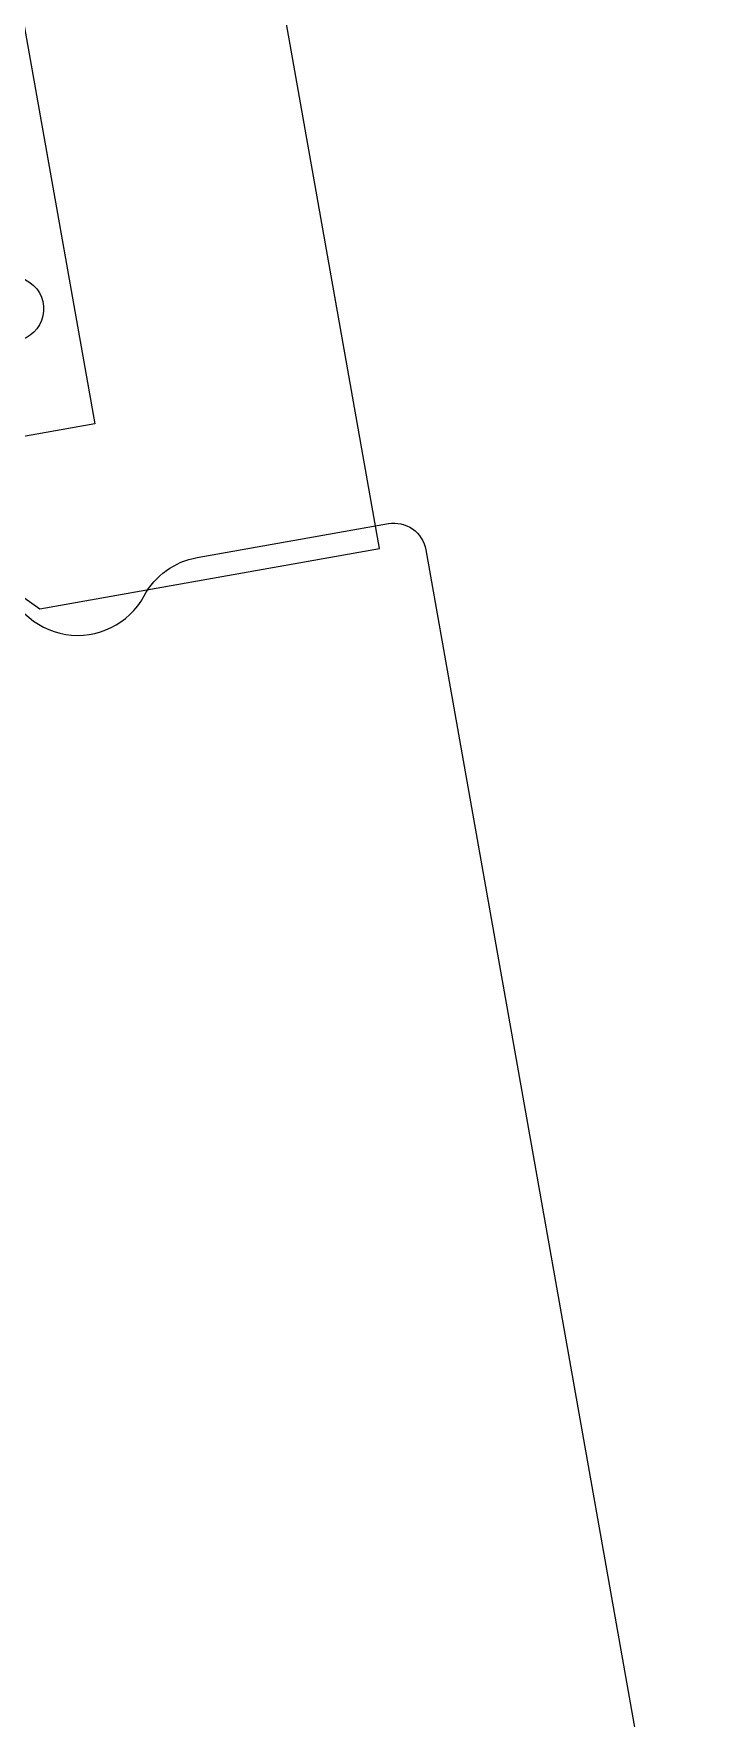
# Model space of a CAD drawing. Header units: millimetres. Extents: x -65527 to 8894748, y -37603 to 223697.
# Drawn here: x -29266.2 to -29262.4, y 101532.62 to 101542.14 of the extents above; entities that cross this region are included whole.
import ezdxf

# ---------------------------------------------------------------- set-up
doc = ezdxf.new("R2010")
doc.units = ezdxf.units.MM
doc.header["$LTSCALE"] = 10
doc.layers.add('Архитектура', color=251, linetype='Continuous')

msp = doc.modelspace()

# ---------------------------------------------------------------- linework, layer by layer
at = {"layer": 'Архитектура', "lineweight": 25, "transparency": 33554684}
msp.add_lwpolyline([(-29266.7228, 101544.8564), (-29265.8504, 101539.9343), (-29266.8108, 101539.7641), (-29266.7257, 101539.2839), (-29266.1604, 101538.8888), (-29264.2396, 101539.2292), (-29281.517, 101636.711)], dxfattribs=at)
msp.add_lwpolyline([(-29266.7228, 101544.8564), (-29265.8504, 101539.9343), (-29266.8108, 101539.7641), (-29266.7257, 101539.2839), (-29266.1604, 101538.8888), (-29264.2396, 101539.2292), (-29281.517, 101636.711)], dxfattribs=at)
msp.add_lwpolyline([(-29266.7228, 101544.8564), (-29265.8504, 101539.9343), (-29266.8108, 101539.7641), (-29266.7257, 101539.2839), (-29266.1604, 101538.8888), (-29264.2396, 101539.2292), (-29281.517, 101636.711)], dxfattribs=at)
msp.add_lwpolyline([(-29266.7228, 101544.8564), (-29265.8504, 101539.9343), (-29266.8108, 101539.7641), (-29266.7257, 101539.2839), (-29266.1604, 101538.8888), (-29264.2396, 101539.2292), (-29281.517, 101636.711)], dxfattribs=at)
msp.add_lwpolyline([(-29266.7228, 101544.8564), (-29265.8504, 101539.9343), (-29266.8108, 101539.7641), (-29266.7257, 101539.2839), (-29266.1604, 101538.8888), (-29264.2396, 101539.2292), (-29281.517, 101636.711)], dxfattribs=at)
msp.add_lwpolyline([(-29266.7228, 101544.8564), (-29265.8504, 101539.9343), (-29266.8108, 101539.7641), (-29266.7257, 101539.2839), (-29266.1604, 101538.8888), (-29264.2396, 101539.2292), (-29281.517, 101636.711)], dxfattribs=at)
msp.add_lwpolyline([(-29266.7228, 101544.8564), (-29265.8504, 101539.9343), (-29266.8108, 101539.7641), (-29266.7257, 101539.2839), (-29266.1604, 101538.8888), (-29264.2396, 101539.2292), (-29281.517, 101636.711)], dxfattribs=at)
msp.add_lwpolyline([(-29266.7228, 101544.8564), (-29265.8504, 101539.9343), (-29266.8108, 101539.7641), (-29266.7257, 101539.2839), (-29266.1604, 101538.8888), (-29264.2396, 101539.2292), (-29281.517, 101636.711)], dxfattribs=at)
msp.add_lwpolyline([(-29266.7228, 101544.8564), (-29265.8504, 101539.9343), (-29266.8108, 101539.7641), (-29266.7257, 101539.2839), (-29266.1604, 101538.8888), (-29264.2396, 101539.2292), (-29281.517, 101636.711)], dxfattribs=at)
msp.add_lwpolyline([(-29266.7228, 101544.8564), (-29265.8504, 101539.9343), (-29266.8108, 101539.7641), (-29266.7257, 101539.2839), (-29266.1604, 101538.8888), (-29264.2396, 101539.2292), (-29281.517, 101636.711)], dxfattribs=at)
msp.add_lwpolyline([(-29266.7228, 101544.8564), (-29265.8504, 101539.9343), (-29266.8108, 101539.7641), (-29266.7257, 101539.2839), (-29266.1604, 101538.8888), (-29264.2396, 101539.2292), (-29281.517, 101636.711)], dxfattribs=at)
msp.add_lwpolyline([(-29266.7228, 101544.8564), (-29265.8504, 101539.9343), (-29266.8108, 101539.7641), (-29266.7257, 101539.2839), (-29266.1604, 101538.8888), (-29264.2396, 101539.2292), (-29281.517, 101636.711)], dxfattribs=at)
msp.add_lwpolyline([(-29266.7228, 101544.8564), (-29265.8504, 101539.9343), (-29266.8108, 101539.7641), (-29266.7257, 101539.2839), (-29266.1604, 101538.8888), (-29264.2396, 101539.2292), (-29281.517, 101636.711)], dxfattribs=at)
msp.add_lwpolyline([(-29266.7228, 101544.8564), (-29265.8504, 101539.9343), (-29266.8108, 101539.7641), (-29266.7257, 101539.2839), (-29266.1604, 101538.8888), (-29264.2396, 101539.2292), (-29281.517, 101636.711)], dxfattribs=at)
msp.add_lwpolyline([(-29266.7228, 101544.8564), (-29265.8504, 101539.9343), (-29266.8108, 101539.7641), (-29266.7257, 101539.2839), (-29266.1604, 101538.8888), (-29264.2396, 101539.2292), (-29281.517, 101636.711)], dxfattribs=at)
msp.add_lwpolyline([(-29266.7228, 101544.8564), (-29265.8504, 101539.9343), (-29266.8108, 101539.7641), (-29266.7257, 101539.2839), (-29266.1604, 101538.8888), (-29264.2396, 101539.2292), (-29281.517, 101636.711)], dxfattribs=at)
msp.add_lwpolyline([(-29266.7228, 101544.8564), (-29265.8504, 101539.9343), (-29266.8108, 101539.7641), (-29266.7257, 101539.2839), (-29266.1604, 101538.8888), (-29264.2396, 101539.2292), (-29281.517, 101636.711)], dxfattribs=at)
msp.add_lwpolyline([(-29266.7228, 101544.8564), (-29265.8504, 101539.9343), (-29266.8108, 101539.7641), (-29266.7257, 101539.2839), (-29266.1604, 101538.8888), (-29264.2396, 101539.2292), (-29281.517, 101636.711)], dxfattribs=at)
msp.add_lwpolyline([(-29266.7228, 101544.8564), (-29265.8504, 101539.9343), (-29266.8108, 101539.7641), (-29266.7257, 101539.2839), (-29266.1604, 101538.8888), (-29264.2396, 101539.2292), (-29281.517, 101636.711)], dxfattribs=at)
msp.add_lwpolyline([(-29266.7228, 101544.8564), (-29265.8504, 101539.9343), (-29266.8108, 101539.7641), (-29266.7257, 101539.2839), (-29266.1604, 101538.8888), (-29264.2396, 101539.2292), (-29281.517, 101636.711)], dxfattribs=at)
msp.add_lwpolyline([(-29266.7228, 101544.8564), (-29265.8504, 101539.9343), (-29266.8108, 101539.7641), (-29266.7257, 101539.2839), (-29266.1604, 101538.8888), (-29264.2396, 101539.2292), (-29281.517, 101636.711)], dxfattribs=at)
msp.add_lwpolyline([(-29266.7228, 101544.8564), (-29265.8504, 101539.9343), (-29266.8108, 101539.7641), (-29266.7257, 101539.2839), (-29266.1604, 101538.8888), (-29264.2396, 101539.2292), (-29281.517, 101636.711)], dxfattribs=at)
msp.add_lwpolyline([(-29266.7228, 101544.8564), (-29265.8504, 101539.9343), (-29266.8108, 101539.7641), (-29266.7257, 101539.2839), (-29266.1604, 101538.8888), (-29264.2396, 101539.2292), (-29281.517, 101636.711)], dxfattribs=at)
msp.add_lwpolyline([(-29266.7228, 101544.8564), (-29265.8504, 101539.9343), (-29266.8108, 101539.7641), (-29266.7257, 101539.2839), (-29266.1604, 101538.8888), (-29264.2396, 101539.2292), (-29281.517, 101636.711)], dxfattribs=at)
msp.add_lwpolyline([(-29266.7228, 101544.8564), (-29265.8504, 101539.9343), (-29266.8108, 101539.7641), (-29266.7257, 101539.2839), (-29266.1604, 101538.8888), (-29264.2396, 101539.2292), (-29281.517, 101636.711)], dxfattribs=at)
msp.add_lwpolyline([(-29266.7228, 101544.8564), (-29265.8504, 101539.9343), (-29266.8108, 101539.7641), (-29266.7257, 101539.2839), (-29266.1604, 101538.8888), (-29264.2396, 101539.2292), (-29281.517, 101636.711)], dxfattribs=at)
msp.add_lwpolyline([(-29266.7228, 101544.8564), (-29265.8504, 101539.9343), (-29266.8108, 101539.7641), (-29266.7257, 101539.2839), (-29266.1604, 101538.8888), (-29264.2396, 101539.2292), (-29281.517, 101636.711)], dxfattribs=at)
msp.add_lwpolyline([(-29266.7228, 101544.8564), (-29265.8504, 101539.9343), (-29266.8108, 101539.7641), (-29266.7257, 101539.2839), (-29266.1604, 101538.8888), (-29264.2396, 101539.2292), (-29281.517, 101636.711)], dxfattribs=at)
msp.add_lwpolyline([(-29266.7228, 101544.8564), (-29265.8504, 101539.9343), (-29266.8108, 101539.7641), (-29266.7257, 101539.2839), (-29266.1604, 101538.8888), (-29264.2396, 101539.2292), (-29281.517, 101636.711)], dxfattribs=at)
msp.add_lwpolyline([(-29266.7228, 101544.8564), (-29265.8504, 101539.9343), (-29266.8108, 101539.7641), (-29266.7257, 101539.2839), (-29266.1604, 101538.8888), (-29264.2396, 101539.2292), (-29281.517, 101636.711)], dxfattribs=at)
msp.add_lwpolyline([(-29266.7228, 101544.8564), (-29265.8504, 101539.9343), (-29266.8108, 101539.7641), (-29266.7257, 101539.2839), (-29266.1604, 101538.8888), (-29264.2396, 101539.2292), (-29281.517, 101636.711)], dxfattribs=at)
msp.add_lwpolyline([(-29266.7228, 101544.8564), (-29265.8504, 101539.9343), (-29266.8108, 101539.7641), (-29266.7257, 101539.2839), (-29266.1604, 101538.8888), (-29264.2396, 101539.2292), (-29281.517, 101636.711)], dxfattribs=at)
msp.add_lwpolyline([(-29266.7228, 101544.8564), (-29265.8504, 101539.9343), (-29266.8108, 101539.7641), (-29266.7257, 101539.2839), (-29266.1604, 101538.8888), (-29264.2396, 101539.2292), (-29281.517, 101636.711)], dxfattribs=at)
msp.add_lwpolyline([(-29266.7228, 101544.8564), (-29265.8504, 101539.9343), (-29266.8108, 101539.7641), (-29266.7257, 101539.2839), (-29266.1604, 101538.8888), (-29264.2396, 101539.2292), (-29281.517, 101636.711)], dxfattribs=at)
msp.add_lwpolyline([(-29266.7228, 101544.8564), (-29265.8504, 101539.9343), (-29266.8108, 101539.7641), (-29266.7257, 101539.2839), (-29266.1604, 101538.8888), (-29264.2396, 101539.2292), (-29281.517, 101636.711)], dxfattribs=at)
msp.add_lwpolyline([(-29266.7228, 101544.8564), (-29265.8504, 101539.9343), (-29266.8108, 101539.7641), (-29266.7257, 101539.2839), (-29266.1604, 101538.8888), (-29264.2396, 101539.2292), (-29281.517, 101636.711)], dxfattribs=at)
msp.add_lwpolyline([(-29266.7228, 101544.8564), (-29265.8504, 101539.9343), (-29266.8108, 101539.7641), (-29266.7257, 101539.2839), (-29266.1604, 101538.8888), (-29264.2396, 101539.2292), (-29281.517, 101636.711)], dxfattribs=at)
msp.add_lwpolyline([(-29266.7228, 101544.8564), (-29265.8504, 101539.9343), (-29266.8108, 101539.7641), (-29266.7257, 101539.2839), (-29266.1604, 101538.8888), (-29264.2396, 101539.2292), (-29281.517, 101636.711)], dxfattribs=at)
msp.add_lwpolyline([(-29266.7228, 101544.8564), (-29265.8504, 101539.9343), (-29266.8108, 101539.7641), (-29266.7257, 101539.2839), (-29266.1604, 101538.8888), (-29264.2396, 101539.2292), (-29281.517, 101636.711)], dxfattribs=at)
msp.add_lwpolyline([(-29266.7228, 101544.8564), (-29265.8504, 101539.9343), (-29266.8108, 101539.7641), (-29266.7257, 101539.2839), (-29266.1604, 101538.8888), (-29264.2396, 101539.2292), (-29281.517, 101636.711)], dxfattribs=at)
msp.add_lwpolyline([(-29266.7228, 101544.8564), (-29265.8504, 101539.9343), (-29266.8108, 101539.7641), (-29266.7257, 101539.2839), (-29266.1604, 101538.8888), (-29264.2396, 101539.2292), (-29281.517, 101636.711)], dxfattribs=at)
msp.add_lwpolyline([(-29266.7228, 101544.8564), (-29265.8504, 101539.9343), (-29266.8108, 101539.7641), (-29266.7257, 101539.2839), (-29266.1604, 101538.8888), (-29264.2396, 101539.2292), (-29281.517, 101636.711)], dxfattribs=at)
msp.add_lwpolyline([(-29266.7228, 101544.8564), (-29265.8504, 101539.9343), (-29266.8108, 101539.7641), (-29266.7257, 101539.2839), (-29266.1604, 101538.8888), (-29264.2396, 101539.2292), (-29281.517, 101636.711)], dxfattribs=at)
msp.add_lwpolyline([(-29266.7228, 101544.8564), (-29265.8504, 101539.9343), (-29266.8108, 101539.7641), (-29266.7257, 101539.2839), (-29266.1604, 101538.8888), (-29264.2396, 101539.2292), (-29281.517, 101636.711)], dxfattribs=at)
msp.add_lwpolyline([(-29266.7228, 101544.8564), (-29265.8504, 101539.9343), (-29266.8108, 101539.7641), (-29266.7257, 101539.2839), (-29266.1604, 101538.8888), (-29264.2396, 101539.2292), (-29281.517, 101636.711)], dxfattribs=at)
msp.add_lwpolyline([(-29266.7228, 101544.8564), (-29265.8504, 101539.9343), (-29266.8108, 101539.7641), (-29266.7257, 101539.2839), (-29266.1604, 101538.8888), (-29264.2396, 101539.2292), (-29281.517, 101636.711)], dxfattribs=at)
msp.add_lwpolyline([(-29266.7228, 101544.8564), (-29265.8504, 101539.9343), (-29266.8108, 101539.7641), (-29266.7257, 101539.2839), (-29266.1604, 101538.8888), (-29264.2396, 101539.2292), (-29281.517, 101636.711)], dxfattribs=at)
msp.add_lwpolyline([(-29266.7228, 101544.8564), (-29265.8504, 101539.9343), (-29266.8108, 101539.7641), (-29266.7257, 101539.2839), (-29266.1604, 101538.8888), (-29264.2396, 101539.2292), (-29281.517, 101636.711)], dxfattribs=at)
msp.add_lwpolyline([(-29266.7228, 101544.8564), (-29265.8504, 101539.9343), (-29266.8108, 101539.7641), (-29266.7257, 101539.2839), (-29266.1604, 101538.8888), (-29264.2396, 101539.2292), (-29281.517, 101636.711)], dxfattribs=at)
msp.add_lwpolyline([(-29266.7228, 101544.8564), (-29265.8504, 101539.9343), (-29266.8108, 101539.7641), (-29266.7257, 101539.2839), (-29266.1604, 101538.8888), (-29264.2396, 101539.2292), (-29281.517, 101636.711)], dxfattribs=at)
msp.add_lwpolyline([(-29266.7228, 101544.8564), (-29265.8504, 101539.9343), (-29266.8108, 101539.7641), (-29266.7257, 101539.2839), (-29266.1604, 101538.8888), (-29264.2396, 101539.2292), (-29281.517, 101636.711)], dxfattribs=at)
msp.add_lwpolyline([(-29266.7228, 101544.8564), (-29265.8504, 101539.9343), (-29266.8108, 101539.7641), (-29266.7257, 101539.2839), (-29266.1604, 101538.8888), (-29264.2396, 101539.2292), (-29281.517, 101636.711)], dxfattribs=at)
msp.add_lwpolyline([(-29266.7228, 101544.8564), (-29265.8504, 101539.9343), (-29266.8108, 101539.7641), (-29266.7257, 101539.2839), (-29266.1604, 101538.8888), (-29264.2396, 101539.2292), (-29281.517, 101636.711)], dxfattribs=at)
msp.add_lwpolyline([(-29266.7228, 101544.8564), (-29265.8504, 101539.9343), (-29266.8108, 101539.7641), (-29266.7257, 101539.2839), (-29266.1604, 101538.8888), (-29264.2396, 101539.2292), (-29281.517, 101636.711)], dxfattribs=at)
msp.add_lwpolyline([(-29266.7228, 101544.8564), (-29265.8504, 101539.9343), (-29266.8108, 101539.7641), (-29266.7257, 101539.2839), (-29266.1604, 101538.8888), (-29264.2396, 101539.2292), (-29281.517, 101636.711)], dxfattribs=at)
msp.add_lwpolyline([(-29266.7228, 101544.8564), (-29265.8504, 101539.9343), (-29266.8108, 101539.7641), (-29266.7257, 101539.2839), (-29266.1604, 101538.8888), (-29264.2396, 101539.2292), (-29281.517, 101636.711)], dxfattribs=at)
msp.add_lwpolyline([(-29266.7228, 101544.8564), (-29265.8504, 101539.9343), (-29266.8108, 101539.7641), (-29266.7257, 101539.2839), (-29266.1604, 101538.8888), (-29264.2396, 101539.2292), (-29281.517, 101636.711)], dxfattribs=at)
msp.add_lwpolyline([(-29266.7228, 101544.8564), (-29265.8504, 101539.9343), (-29266.8108, 101539.7641), (-29266.7257, 101539.2839), (-29266.1604, 101538.8888), (-29264.2396, 101539.2292), (-29281.517, 101636.711)], dxfattribs=at)
msp.add_lwpolyline([(-29266.7228, 101544.8564), (-29265.8504, 101539.9343), (-29266.8108, 101539.7641), (-29266.7257, 101539.2839), (-29266.1604, 101538.8888), (-29264.2396, 101539.2292), (-29281.517, 101636.711)], dxfattribs=at)
msp.add_lwpolyline([(-29266.7228, 101544.8564), (-29265.8504, 101539.9343), (-29266.8108, 101539.7641), (-29266.7257, 101539.2839), (-29266.1604, 101538.8888), (-29264.2396, 101539.2292), (-29281.517, 101636.711)], dxfattribs=at)
msp.add_lwpolyline([(-29266.7228, 101544.8564), (-29265.8504, 101539.9343), (-29266.8108, 101539.7641), (-29266.7257, 101539.2839), (-29266.1604, 101538.8888), (-29264.2396, 101539.2292), (-29281.517, 101636.711)], dxfattribs=at)
msp.add_lwpolyline([(-29266.7228, 101544.8564), (-29265.8504, 101539.9343), (-29266.8108, 101539.7641), (-29266.7257, 101539.2839), (-29266.1604, 101538.8888), (-29264.2396, 101539.2292), (-29281.517, 101636.711)], dxfattribs=at)
msp.add_lwpolyline([(-29266.7228, 101544.8564), (-29265.8504, 101539.9343), (-29266.8108, 101539.7641), (-29266.7257, 101539.2839), (-29266.1604, 101538.8888), (-29264.2396, 101539.2292), (-29281.517, 101636.711)], dxfattribs=at)
msp.add_lwpolyline([(-29266.7228, 101544.8564), (-29265.8504, 101539.9343), (-29266.8108, 101539.7641), (-29266.7257, 101539.2839), (-29266.1604, 101538.8888), (-29264.2396, 101539.2292), (-29281.517, 101636.711)], dxfattribs=at)
msp.add_lwpolyline([(-29266.7228, 101544.8564), (-29265.8504, 101539.9343), (-29266.8108, 101539.7641), (-29266.7257, 101539.2839), (-29266.1604, 101538.8888), (-29264.2396, 101539.2292), (-29281.517, 101636.711)], dxfattribs=at)
msp.add_lwpolyline([(-29266.7228, 101544.8564), (-29265.8504, 101539.9343), (-29266.8108, 101539.7641), (-29266.7257, 101539.2839), (-29266.1604, 101538.8888), (-29264.2396, 101539.2292), (-29281.517, 101636.711)], dxfattribs=at)
msp.add_lwpolyline([(-29266.7228, 101544.8564), (-29265.8504, 101539.9343), (-29266.8108, 101539.7641), (-29266.7257, 101539.2839), (-29266.1604, 101538.8888), (-29264.2396, 101539.2292), (-29281.517, 101636.711)], dxfattribs=at)
msp.add_lwpolyline([(-29266.7228, 101544.8564), (-29265.8504, 101539.9343), (-29266.8108, 101539.7641), (-29266.7257, 101539.2839), (-29266.1604, 101538.8888), (-29264.2396, 101539.2292), (-29281.517, 101636.711)], dxfattribs=at)
msp.add_lwpolyline([(-29266.7228, 101544.8564), (-29265.8504, 101539.9343), (-29266.8108, 101539.7641), (-29266.7257, 101539.2839), (-29266.1604, 101538.8888), (-29264.2396, 101539.2292), (-29281.517, 101636.711)], dxfattribs=at)
msp.add_lwpolyline([(-29266.7228, 101544.8564), (-29265.8504, 101539.9343), (-29266.8108, 101539.7641), (-29266.7257, 101539.2839), (-29266.1604, 101538.8888), (-29264.2396, 101539.2292), (-29281.517, 101636.711)], dxfattribs=at)
msp.add_lwpolyline([(-29266.7228, 101544.8564), (-29265.8504, 101539.9343), (-29266.8108, 101539.7641), (-29266.7257, 101539.2839), (-29266.1604, 101538.8888), (-29264.2396, 101539.2292), (-29281.517, 101636.711)], dxfattribs=at)
msp.add_lwpolyline([(-29266.7228, 101544.8564), (-29265.8504, 101539.9343), (-29266.8108, 101539.7641), (-29266.7257, 101539.2839), (-29266.1604, 101538.8888), (-29264.2396, 101539.2292), (-29281.517, 101636.711)], dxfattribs=at)
msp.add_lwpolyline([(-29266.7228, 101544.8564), (-29265.8504, 101539.9343), (-29266.8108, 101539.7641), (-29266.7257, 101539.2839), (-29266.1604, 101538.8888), (-29264.2396, 101539.2292), (-29281.517, 101636.711)], dxfattribs=at)
msp.add_lwpolyline([(-29266.7228, 101544.8564), (-29265.8504, 101539.9343), (-29266.8108, 101539.7641), (-29266.7257, 101539.2839), (-29266.1604, 101538.8888), (-29264.2396, 101539.2292), (-29281.517, 101636.711)], dxfattribs=at)
msp.add_lwpolyline([(-29266.7228, 101544.8564), (-29265.8504, 101539.9343), (-29266.8108, 101539.7641), (-29266.7257, 101539.2839), (-29266.1604, 101538.8888), (-29264.2396, 101539.2292), (-29281.517, 101636.711)], dxfattribs=at)
msp.add_lwpolyline([(-29266.7228, 101544.8564), (-29265.8504, 101539.9343), (-29266.8108, 101539.7641), (-29266.7257, 101539.2839), (-29266.1604, 101538.8888), (-29264.2396, 101539.2292), (-29281.517, 101636.711)], dxfattribs=at)
msp.add_lwpolyline([(-29266.7228, 101544.8564), (-29265.8504, 101539.9343), (-29266.8108, 101539.7641), (-29266.7257, 101539.2839), (-29266.1604, 101538.8888), (-29264.2396, 101539.2292), (-29281.517, 101636.711)], dxfattribs=at)
msp.add_lwpolyline([(-29266.7228, 101544.8564), (-29265.8504, 101539.9343), (-29266.8108, 101539.7641), (-29266.7257, 101539.2839), (-29266.1604, 101538.8888), (-29264.2396, 101539.2292), (-29281.517, 101636.711)], dxfattribs=at)
msp.add_lwpolyline([(-29272.0946, 101540.9326), (-29268.0129, 101541.656, -0.164348), (-29267.6089, 101541.6017), (-29266.2169, 101540.7341, -0.66825), (-29266.2897, 101540.404), (-29266.4098, 101540.3828, 0.4144), (-29266.5579, 101540.1708), (-29266.3664, 101539.0903, 0.710164), (-29265.571, 101538.9616, -0.228752), (-29265.2702, 101539.1786), (-29264.1898, 101539.3701, -0.4144), (-29263.9778, 101539.222), (-29262.7224, 101532.139, -0.430028)], format="xyb", dxfattribs=at)
msp.add_lwpolyline([(-29272.0946, 101540.9326), (-29268.0129, 101541.656, -0.164348), (-29267.6089, 101541.6017), (-29266.2169, 101540.7341, -0.66825), (-29266.2897, 101540.404), (-29266.4098, 101540.3828, 0.4144), (-29266.5579, 101540.1708), (-29266.3664, 101539.0903, 0.710164), (-29265.571, 101538.9616, -0.228752), (-29265.2702, 101539.1786), (-29264.1898, 101539.3701, -0.4144), (-29263.9778, 101539.222), (-29262.7224, 101532.139, -0.430028)], format="xyb", dxfattribs=at)
msp.add_lwpolyline([(-29272.0946, 101540.9326), (-29268.0129, 101541.656, -0.164348), (-29267.6089, 101541.6017), (-29266.2169, 101540.7341, -0.66825), (-29266.2897, 101540.404), (-29266.4098, 101540.3828, 0.4144), (-29266.5579, 101540.1708), (-29266.3664, 101539.0903, 0.710164), (-29265.571, 101538.9616, -0.228752), (-29265.2702, 101539.1786), (-29264.1898, 101539.3701, -0.4144), (-29263.9778, 101539.222), (-29262.7224, 101532.139, -0.430028)], format="xyb", dxfattribs=at)
msp.add_lwpolyline([(-29272.0946, 101540.9326), (-29268.0129, 101541.656, -0.164348), (-29267.6089, 101541.6017), (-29266.2169, 101540.7341, -0.66825), (-29266.2897, 101540.404), (-29266.4098, 101540.3828, 0.4144), (-29266.5579, 101540.1708), (-29266.3664, 101539.0903, 0.710164), (-29265.571, 101538.9616, -0.228752), (-29265.2702, 101539.1786), (-29264.1898, 101539.3701, -0.4144), (-29263.9778, 101539.222), (-29262.7224, 101532.139, -0.430028)], format="xyb", dxfattribs=at)
msp.add_lwpolyline([(-29272.0946, 101540.9326), (-29268.0129, 101541.656, -0.164348), (-29267.6089, 101541.6017), (-29266.2169, 101540.7341, -0.66825), (-29266.2897, 101540.404), (-29266.4098, 101540.3828, 0.4144), (-29266.5579, 101540.1708), (-29266.3664, 101539.0903, 0.710164), (-29265.571, 101538.9616, -0.228752), (-29265.2702, 101539.1786), (-29264.1898, 101539.3701, -0.4144), (-29263.9778, 101539.222), (-29262.7224, 101532.139, -0.430028)], format="xyb", dxfattribs=at)
msp.add_lwpolyline([(-29272.0946, 101540.9326), (-29268.0129, 101541.656, -0.164348), (-29267.6089, 101541.6017), (-29266.2169, 101540.7341, -0.66825), (-29266.2897, 101540.404), (-29266.4098, 101540.3828, 0.4144), (-29266.5579, 101540.1708), (-29266.3664, 101539.0903, 0.710164), (-29265.571, 101538.9616, -0.228752), (-29265.2702, 101539.1786), (-29264.1898, 101539.3701, -0.4144), (-29263.9778, 101539.222), (-29262.7224, 101532.139, -0.430028)], format="xyb", dxfattribs=at)
msp.add_lwpolyline([(-29272.0946, 101540.9326), (-29268.0129, 101541.656, -0.164348), (-29267.6089, 101541.6017), (-29266.2169, 101540.7341, -0.66825), (-29266.2897, 101540.404), (-29266.4098, 101540.3828, 0.4144), (-29266.5579, 101540.1708), (-29266.3664, 101539.0903, 0.710164), (-29265.571, 101538.9616, -0.228752), (-29265.2702, 101539.1786), (-29264.1898, 101539.3701, -0.4144), (-29263.9778, 101539.222), (-29262.7224, 101532.139, -0.430028)], format="xyb", dxfattribs=at)
msp.add_lwpolyline([(-29272.0946, 101540.9326), (-29268.0129, 101541.656, -0.164348), (-29267.6089, 101541.6017), (-29266.2169, 101540.7341, -0.66825), (-29266.2897, 101540.404), (-29266.4098, 101540.3828, 0.4144), (-29266.5579, 101540.1708), (-29266.3664, 101539.0903, 0.710164), (-29265.571, 101538.9616, -0.228752), (-29265.2702, 101539.1786), (-29264.1898, 101539.3701, -0.4144), (-29263.9778, 101539.222), (-29262.7224, 101532.139, -0.430028)], format="xyb", dxfattribs=at)
msp.add_lwpolyline([(-29272.0946, 101540.9326), (-29268.0129, 101541.656, -0.164348), (-29267.6089, 101541.6017), (-29266.2169, 101540.7341, -0.66825), (-29266.2897, 101540.404), (-29266.4098, 101540.3828, 0.4144), (-29266.5579, 101540.1708), (-29266.3664, 101539.0903, 0.710164), (-29265.571, 101538.9616, -0.228752), (-29265.2702, 101539.1786), (-29264.1898, 101539.3701, -0.4144), (-29263.9778, 101539.222), (-29262.7224, 101532.139, -0.430028)], format="xyb", dxfattribs=at)
msp.add_lwpolyline([(-29272.0946, 101540.9326), (-29268.0129, 101541.656, -0.164348), (-29267.6089, 101541.6017), (-29266.2169, 101540.7341, -0.66825), (-29266.2897, 101540.404), (-29266.4098, 101540.3828, 0.4144), (-29266.5579, 101540.1708), (-29266.3664, 101539.0903, 0.710164), (-29265.571, 101538.9616, -0.228752), (-29265.2702, 101539.1786), (-29264.1898, 101539.3701, -0.4144), (-29263.9778, 101539.222), (-29262.7224, 101532.139, -0.430028)], format="xyb", dxfattribs=at)
msp.add_lwpolyline([(-29272.0946, 101540.9326), (-29268.0129, 101541.656, -0.164348), (-29267.6089, 101541.6017), (-29266.2169, 101540.7341, -0.66825), (-29266.2897, 101540.404), (-29266.4098, 101540.3828, 0.4144), (-29266.5579, 101540.1708), (-29266.3664, 101539.0903, 0.710164), (-29265.571, 101538.9616, -0.228752), (-29265.2702, 101539.1786), (-29264.1898, 101539.3701, -0.4144), (-29263.9778, 101539.222), (-29262.7224, 101532.139, -0.430028)], format="xyb", dxfattribs=at)
msp.add_lwpolyline([(-29272.0946, 101540.9326), (-29268.0129, 101541.656, -0.164348), (-29267.6089, 101541.6017), (-29266.2169, 101540.7341, -0.66825), (-29266.2897, 101540.404), (-29266.4098, 101540.3828, 0.4144), (-29266.5579, 101540.1708), (-29266.3664, 101539.0903, 0.710164), (-29265.571, 101538.9616, -0.228752), (-29265.2702, 101539.1786), (-29264.1898, 101539.3701, -0.4144), (-29263.9778, 101539.222), (-29262.7224, 101532.139, -0.430028)], format="xyb", dxfattribs=at)
msp.add_lwpolyline([(-29272.0946, 101540.9326), (-29268.0129, 101541.656, -0.164348), (-29267.6089, 101541.6017), (-29266.2169, 101540.7341, -0.66825), (-29266.2897, 101540.404), (-29266.4098, 101540.3828, 0.4144), (-29266.5579, 101540.1708), (-29266.3664, 101539.0903, 0.710164), (-29265.571, 101538.9616, -0.228752), (-29265.2702, 101539.1786), (-29264.1898, 101539.3701, -0.4144), (-29263.9778, 101539.222), (-29262.7224, 101532.139, -0.430028)], format="xyb", dxfattribs=at)
msp.add_lwpolyline([(-29272.0946, 101540.9326), (-29268.0129, 101541.656, -0.164348), (-29267.6089, 101541.6017), (-29266.2169, 101540.7341, -0.66825), (-29266.2897, 101540.404), (-29266.4098, 101540.3828, 0.4144), (-29266.5579, 101540.1708), (-29266.3664, 101539.0903, 0.710164), (-29265.571, 101538.9616, -0.228752), (-29265.2702, 101539.1786), (-29264.1898, 101539.3701, -0.4144), (-29263.9778, 101539.222), (-29262.7224, 101532.139, -0.430028)], format="xyb", dxfattribs=at)
msp.add_lwpolyline([(-29272.0946, 101540.9326), (-29268.0129, 101541.656, -0.164348), (-29267.6089, 101541.6017), (-29266.2169, 101540.7341, -0.66825), (-29266.2897, 101540.404), (-29266.4098, 101540.3828, 0.4144), (-29266.5579, 101540.1708), (-29266.3664, 101539.0903, 0.710164), (-29265.571, 101538.9616, -0.228752), (-29265.2702, 101539.1786), (-29264.1898, 101539.3701, -0.4144), (-29263.9778, 101539.222), (-29262.7224, 101532.139, -0.430028)], format="xyb", dxfattribs=at)
msp.add_lwpolyline([(-29272.0946, 101540.9326), (-29268.0129, 101541.656, -0.164348), (-29267.6089, 101541.6017), (-29266.2169, 101540.7341, -0.66825), (-29266.2897, 101540.404), (-29266.4098, 101540.3828, 0.4144), (-29266.5579, 101540.1708), (-29266.3664, 101539.0903, 0.710164), (-29265.571, 101538.9616, -0.228752), (-29265.2702, 101539.1786), (-29264.1898, 101539.3701, -0.4144), (-29263.9778, 101539.222), (-29262.7224, 101532.139, -0.430028)], format="xyb", dxfattribs=at)
msp.add_lwpolyline([(-29272.0946, 101540.9326), (-29268.0129, 101541.656, -0.164348), (-29267.6089, 101541.6017), (-29266.2169, 101540.7341, -0.66825), (-29266.2897, 101540.404), (-29266.4098, 101540.3828, 0.4144), (-29266.5579, 101540.1708), (-29266.3664, 101539.0903, 0.710164), (-29265.571, 101538.9616, -0.228752), (-29265.2702, 101539.1786), (-29264.1898, 101539.3701, -0.4144), (-29263.9778, 101539.222), (-29262.7224, 101532.139, -0.430028)], format="xyb", dxfattribs=at)
msp.add_lwpolyline([(-29272.0946, 101540.9326), (-29268.0129, 101541.656, -0.164348), (-29267.6089, 101541.6017), (-29266.2169, 101540.7341, -0.66825), (-29266.2897, 101540.404), (-29266.4098, 101540.3828, 0.4144), (-29266.5579, 101540.1708), (-29266.3664, 101539.0903, 0.710164), (-29265.571, 101538.9616, -0.228752), (-29265.2702, 101539.1786), (-29264.1898, 101539.3701, -0.4144), (-29263.9778, 101539.222), (-29262.7224, 101532.139, -0.430028)], format="xyb", dxfattribs=at)
msp.add_lwpolyline([(-29272.0946, 101540.9326), (-29268.0129, 101541.656, -0.164348), (-29267.6089, 101541.6017), (-29266.2169, 101540.7341, -0.66825), (-29266.2897, 101540.404), (-29266.4098, 101540.3828, 0.4144), (-29266.5579, 101540.1708), (-29266.3664, 101539.0903, 0.710164), (-29265.571, 101538.9616, -0.228752), (-29265.2702, 101539.1786), (-29264.1898, 101539.3701, -0.4144), (-29263.9778, 101539.222), (-29262.7224, 101532.139, -0.430028)], format="xyb", dxfattribs=at)
msp.add_lwpolyline([(-29272.0946, 101540.9326), (-29268.0129, 101541.656, -0.164348), (-29267.6089, 101541.6017), (-29266.2169, 101540.7341, -0.66825), (-29266.2897, 101540.404), (-29266.4098, 101540.3828, 0.4144), (-29266.5579, 101540.1708), (-29266.3664, 101539.0903, 0.710164), (-29265.571, 101538.9616, -0.228752), (-29265.2702, 101539.1786), (-29264.1898, 101539.3701, -0.4144), (-29263.9778, 101539.222), (-29262.7224, 101532.139, -0.430028)], format="xyb", dxfattribs=at)
msp.add_lwpolyline([(-29272.0946, 101540.9326), (-29268.0129, 101541.656, -0.164348), (-29267.6089, 101541.6017), (-29266.2169, 101540.7341, -0.66825), (-29266.2897, 101540.404), (-29266.4098, 101540.3828, 0.4144), (-29266.5579, 101540.1708), (-29266.3664, 101539.0903, 0.710164), (-29265.571, 101538.9616, -0.228752), (-29265.2702, 101539.1786), (-29264.1898, 101539.3701, -0.4144), (-29263.9778, 101539.222), (-29262.7224, 101532.139, -0.430028)], format="xyb", dxfattribs=at)
msp.add_lwpolyline([(-29272.0946, 101540.9326), (-29268.0129, 101541.656, -0.164348), (-29267.6089, 101541.6017), (-29266.2169, 101540.7341, -0.66825), (-29266.2897, 101540.404), (-29266.4098, 101540.3828, 0.4144), (-29266.5579, 101540.1708), (-29266.3664, 101539.0903, 0.710164), (-29265.571, 101538.9616, -0.228752), (-29265.2702, 101539.1786), (-29264.1898, 101539.3701, -0.4144), (-29263.9778, 101539.222), (-29262.7224, 101532.139, -0.430028)], format="xyb", dxfattribs=at)
msp.add_lwpolyline([(-29272.0946, 101540.9326), (-29268.0129, 101541.656, -0.164348), (-29267.6089, 101541.6017), (-29266.2169, 101540.7341, -0.66825), (-29266.2897, 101540.404), (-29266.4098, 101540.3828, 0.4144), (-29266.5579, 101540.1708), (-29266.3664, 101539.0903, 0.710164), (-29265.571, 101538.9616, -0.228752), (-29265.2702, 101539.1786), (-29264.1898, 101539.3701, -0.4144), (-29263.9778, 101539.222), (-29262.7224, 101532.139, -0.430028)], format="xyb", dxfattribs=at)
msp.add_lwpolyline([(-29272.0946, 101540.9326), (-29268.0129, 101541.656, -0.164348), (-29267.6089, 101541.6017), (-29266.2169, 101540.7341, -0.66825), (-29266.2897, 101540.404), (-29266.4098, 101540.3828, 0.4144), (-29266.5579, 101540.1708), (-29266.3664, 101539.0903, 0.710164), (-29265.571, 101538.9616, -0.228752), (-29265.2702, 101539.1786), (-29264.1898, 101539.3701, -0.4144), (-29263.9778, 101539.222), (-29262.7224, 101532.139, -0.430028)], format="xyb", dxfattribs=at)
msp.add_lwpolyline([(-29272.0946, 101540.9326), (-29268.0129, 101541.656, -0.164348), (-29267.6089, 101541.6017), (-29266.2169, 101540.7341, -0.66825), (-29266.2897, 101540.404), (-29266.4098, 101540.3828, 0.4144), (-29266.5579, 101540.1708), (-29266.3664, 101539.0903, 0.710164), (-29265.571, 101538.9616, -0.228752), (-29265.2702, 101539.1786), (-29264.1898, 101539.3701, -0.4144), (-29263.9778, 101539.222), (-29262.7224, 101532.139, -0.430028)], format="xyb", dxfattribs=at)
msp.add_lwpolyline([(-29272.0946, 101540.9326), (-29268.0129, 101541.656, -0.164348), (-29267.6089, 101541.6017), (-29266.2169, 101540.7341, -0.66825), (-29266.2897, 101540.404), (-29266.4098, 101540.3828, 0.4144), (-29266.5579, 101540.1708), (-29266.3664, 101539.0903, 0.710164), (-29265.571, 101538.9616, -0.228752), (-29265.2702, 101539.1786), (-29264.1898, 101539.3701, -0.4144), (-29263.9778, 101539.222), (-29262.7224, 101532.139, -0.430028)], format="xyb", dxfattribs=at)
msp.add_lwpolyline([(-29272.0946, 101540.9326), (-29268.0129, 101541.656, -0.164348), (-29267.6089, 101541.6017), (-29266.2169, 101540.7341, -0.66825), (-29266.2897, 101540.404), (-29266.4098, 101540.3828, 0.4144), (-29266.5579, 101540.1708), (-29266.3664, 101539.0903, 0.710164), (-29265.571, 101538.9616, -0.228752), (-29265.2702, 101539.1786), (-29264.1898, 101539.3701, -0.4144), (-29263.9778, 101539.222), (-29262.7224, 101532.139, -0.430028)], format="xyb", dxfattribs=at)
msp.add_lwpolyline([(-29272.0946, 101540.9326), (-29268.0129, 101541.656, -0.164348), (-29267.6089, 101541.6017), (-29266.2169, 101540.7341, -0.66825), (-29266.2897, 101540.404), (-29266.4098, 101540.3828, 0.4144), (-29266.5579, 101540.1708), (-29266.3664, 101539.0903, 0.710164), (-29265.571, 101538.9616, -0.228752), (-29265.2702, 101539.1786), (-29264.1898, 101539.3701, -0.4144), (-29263.9778, 101539.222), (-29262.7224, 101532.139, -0.430028)], format="xyb", dxfattribs=at)
msp.add_lwpolyline([(-29272.0946, 101540.9326), (-29268.0129, 101541.656, -0.164348), (-29267.6089, 101541.6017), (-29266.2169, 101540.7341, -0.66825), (-29266.2897, 101540.404), (-29266.4098, 101540.3828, 0.4144), (-29266.5579, 101540.1708), (-29266.3664, 101539.0903, 0.710164), (-29265.571, 101538.9616, -0.228752), (-29265.2702, 101539.1786), (-29264.1898, 101539.3701, -0.4144), (-29263.9778, 101539.222), (-29262.7224, 101532.139, -0.430028)], format="xyb", dxfattribs=at)
msp.add_lwpolyline([(-29272.0946, 101540.9326), (-29268.0129, 101541.656, -0.164348), (-29267.6089, 101541.6017), (-29266.2169, 101540.7341, -0.66825), (-29266.2897, 101540.404), (-29266.4098, 101540.3828, 0.4144), (-29266.5579, 101540.1708), (-29266.3664, 101539.0903, 0.710164), (-29265.571, 101538.9616, -0.228752), (-29265.2702, 101539.1786), (-29264.1898, 101539.3701, -0.4144), (-29263.9778, 101539.222), (-29262.7224, 101532.139, -0.430028)], format="xyb", dxfattribs=at)
msp.add_lwpolyline([(-29272.0946, 101540.9326), (-29268.0129, 101541.656, -0.164348), (-29267.6089, 101541.6017), (-29266.2169, 101540.7341, -0.66825), (-29266.2897, 101540.404), (-29266.4098, 101540.3828, 0.4144), (-29266.5579, 101540.1708), (-29266.3664, 101539.0903, 0.710164), (-29265.571, 101538.9616, -0.228752), (-29265.2702, 101539.1786), (-29264.1898, 101539.3701, -0.4144), (-29263.9778, 101539.222), (-29262.7224, 101532.139, -0.430028)], format="xyb", dxfattribs=at)
msp.add_lwpolyline([(-29272.0946, 101540.9326), (-29268.0129, 101541.656, -0.164348), (-29267.6089, 101541.6017), (-29266.2169, 101540.7341, -0.66825), (-29266.2897, 101540.404), (-29266.4098, 101540.3828, 0.4144), (-29266.5579, 101540.1708), (-29266.3664, 101539.0903, 0.710164), (-29265.571, 101538.9616, -0.228752), (-29265.2702, 101539.1786), (-29264.1898, 101539.3701, -0.4144), (-29263.9778, 101539.222), (-29262.7224, 101532.139, -0.430028)], format="xyb", dxfattribs=at)
msp.add_lwpolyline([(-29272.0946, 101540.9326), (-29268.0129, 101541.656, -0.164348), (-29267.6089, 101541.6017), (-29266.2169, 101540.7341, -0.66825), (-29266.2897, 101540.404), (-29266.4098, 101540.3828, 0.4144), (-29266.5579, 101540.1708), (-29266.3664, 101539.0903, 0.710164), (-29265.571, 101538.9616, -0.228752), (-29265.2702, 101539.1786), (-29264.1898, 101539.3701, -0.4144), (-29263.9778, 101539.222), (-29262.7224, 101532.139, -0.430028)], format="xyb", dxfattribs=at)
msp.add_lwpolyline([(-29272.0946, 101540.9326), (-29268.0129, 101541.656, -0.164348), (-29267.6089, 101541.6017), (-29266.2169, 101540.7341, -0.66825), (-29266.2897, 101540.404), (-29266.4098, 101540.3828, 0.4144), (-29266.5579, 101540.1708), (-29266.3664, 101539.0903, 0.710164), (-29265.571, 101538.9616, -0.228752), (-29265.2702, 101539.1786), (-29264.1898, 101539.3701, -0.4144), (-29263.9778, 101539.222), (-29262.7224, 101532.139, -0.430028)], format="xyb", dxfattribs=at)
msp.add_lwpolyline([(-29272.0946, 101540.9326), (-29268.0129, 101541.656, -0.164348), (-29267.6089, 101541.6017), (-29266.2169, 101540.7341, -0.66825), (-29266.2897, 101540.404), (-29266.4098, 101540.3828, 0.4144), (-29266.5579, 101540.1708), (-29266.3664, 101539.0903, 0.710164), (-29265.571, 101538.9616, -0.228752), (-29265.2702, 101539.1786), (-29264.1898, 101539.3701, -0.4144), (-29263.9778, 101539.222), (-29262.7224, 101532.139, -0.430028)], format="xyb", dxfattribs=at)
msp.add_lwpolyline([(-29272.0946, 101540.9326), (-29268.0129, 101541.656, -0.164348), (-29267.6089, 101541.6017), (-29266.2169, 101540.7341, -0.66825), (-29266.2897, 101540.404), (-29266.4098, 101540.3828, 0.4144), (-29266.5579, 101540.1708), (-29266.3664, 101539.0903, 0.710164), (-29265.571, 101538.9616, -0.228752), (-29265.2702, 101539.1786), (-29264.1898, 101539.3701, -0.4144), (-29263.9778, 101539.222), (-29262.7224, 101532.139, -0.430028)], format="xyb", dxfattribs=at)
msp.add_lwpolyline([(-29272.0946, 101540.9326), (-29268.0129, 101541.656, -0.164348), (-29267.6089, 101541.6017), (-29266.2169, 101540.7341, -0.66825), (-29266.2897, 101540.404), (-29266.4098, 101540.3828, 0.4144), (-29266.5579, 101540.1708), (-29266.3664, 101539.0903, 0.710164), (-29265.571, 101538.9616, -0.228752), (-29265.2702, 101539.1786), (-29264.1898, 101539.3701, -0.4144), (-29263.9778, 101539.222), (-29262.7224, 101532.139, -0.430028)], format="xyb", dxfattribs=at)
msp.add_lwpolyline([(-29272.0946, 101540.9326), (-29268.0129, 101541.656, -0.164348), (-29267.6089, 101541.6017), (-29266.2169, 101540.7341, -0.66825), (-29266.2897, 101540.404), (-29266.4098, 101540.3828, 0.4144), (-29266.5579, 101540.1708), (-29266.3664, 101539.0903, 0.710164), (-29265.571, 101538.9616, -0.228752), (-29265.2702, 101539.1786), (-29264.1898, 101539.3701, -0.4144), (-29263.9778, 101539.222), (-29262.7224, 101532.139, -0.430028)], format="xyb", dxfattribs=at)
msp.add_lwpolyline([(-29272.0946, 101540.9326), (-29268.0129, 101541.656, -0.164348), (-29267.6089, 101541.6017), (-29266.2169, 101540.7341, -0.66825), (-29266.2897, 101540.404), (-29266.4098, 101540.3828, 0.4144), (-29266.5579, 101540.1708), (-29266.3664, 101539.0903, 0.710164), (-29265.571, 101538.9616, -0.228752), (-29265.2702, 101539.1786), (-29264.1898, 101539.3701, -0.4144), (-29263.9778, 101539.222), (-29262.7224, 101532.139, -0.430028)], format="xyb", dxfattribs=at)
msp.add_lwpolyline([(-29272.0946, 101540.9326), (-29268.0129, 101541.656, -0.164348), (-29267.6089, 101541.6017), (-29266.2169, 101540.7341, -0.66825), (-29266.2897, 101540.404), (-29266.4098, 101540.3828, 0.4144), (-29266.5579, 101540.1708), (-29266.3664, 101539.0903, 0.710164), (-29265.571, 101538.9616, -0.228752), (-29265.2702, 101539.1786), (-29264.1898, 101539.3701, -0.4144), (-29263.9778, 101539.222), (-29262.7224, 101532.139, -0.430028)], format="xyb", dxfattribs=at)
msp.add_lwpolyline([(-29272.0946, 101540.9326), (-29268.0129, 101541.656, -0.164348), (-29267.6089, 101541.6017), (-29266.2169, 101540.7341, -0.66825), (-29266.2897, 101540.404), (-29266.4098, 101540.3828, 0.4144), (-29266.5579, 101540.1708), (-29266.3664, 101539.0903, 0.710164), (-29265.571, 101538.9616, -0.228752), (-29265.2702, 101539.1786), (-29264.1898, 101539.3701, -0.4144), (-29263.9778, 101539.222), (-29262.7224, 101532.139, -0.430028)], format="xyb", dxfattribs=at)
msp.add_lwpolyline([(-29272.0946, 101540.9326), (-29268.0129, 101541.656, -0.164348), (-29267.6089, 101541.6017), (-29266.2169, 101540.7341, -0.66825), (-29266.2897, 101540.404), (-29266.4098, 101540.3828, 0.4144), (-29266.5579, 101540.1708), (-29266.3664, 101539.0903, 0.710164), (-29265.571, 101538.9616, -0.228752), (-29265.2702, 101539.1786), (-29264.1898, 101539.3701, -0.4144), (-29263.9778, 101539.222), (-29262.7224, 101532.139, -0.430028)], format="xyb", dxfattribs=at)
msp.add_lwpolyline([(-29272.0946, 101540.9326), (-29268.0129, 101541.656, -0.164348), (-29267.6089, 101541.6017), (-29266.2169, 101540.7341, -0.66825), (-29266.2897, 101540.404), (-29266.4098, 101540.3828, 0.4144), (-29266.5579, 101540.1708), (-29266.3664, 101539.0903, 0.710164), (-29265.571, 101538.9616, -0.228752), (-29265.2702, 101539.1786), (-29264.1898, 101539.3701, -0.4144), (-29263.9778, 101539.222), (-29262.7224, 101532.139, -0.430028)], format="xyb", dxfattribs=at)
msp.add_lwpolyline([(-29272.0946, 101540.9326), (-29268.0129, 101541.656, -0.164348), (-29267.6089, 101541.6017), (-29266.2169, 101540.7341, -0.66825), (-29266.2897, 101540.404), (-29266.4098, 101540.3828, 0.4144), (-29266.5579, 101540.1708), (-29266.3664, 101539.0903, 0.710164), (-29265.571, 101538.9616, -0.228752), (-29265.2702, 101539.1786), (-29264.1898, 101539.3701, -0.4144), (-29263.9778, 101539.222), (-29262.7224, 101532.139, -0.430028)], format="xyb", dxfattribs=at)
msp.add_lwpolyline([(-29272.0946, 101540.9326), (-29268.0129, 101541.656, -0.164348), (-29267.6089, 101541.6017), (-29266.2169, 101540.7341, -0.66825), (-29266.2897, 101540.404), (-29266.4098, 101540.3828, 0.4144), (-29266.5579, 101540.1708), (-29266.3664, 101539.0903, 0.710164), (-29265.571, 101538.9616, -0.228752), (-29265.2702, 101539.1786), (-29264.1898, 101539.3701, -0.4144), (-29263.9778, 101539.222), (-29262.7224, 101532.139, -0.430028)], format="xyb", dxfattribs=at)
msp.add_lwpolyline([(-29272.0946, 101540.9326), (-29268.0129, 101541.656, -0.164348), (-29267.6089, 101541.6017), (-29266.2169, 101540.7341, -0.66825), (-29266.2897, 101540.404), (-29266.4098, 101540.3828, 0.4144), (-29266.5579, 101540.1708), (-29266.3664, 101539.0903, 0.710164), (-29265.571, 101538.9616, -0.228752), (-29265.2702, 101539.1786), (-29264.1898, 101539.3701, -0.4144), (-29263.9778, 101539.222), (-29262.7224, 101532.139, -0.430028)], format="xyb", dxfattribs=at)
msp.add_lwpolyline([(-29272.0946, 101540.9326), (-29268.0129, 101541.656, -0.164348), (-29267.6089, 101541.6017), (-29266.2169, 101540.7341, -0.66825), (-29266.2897, 101540.404), (-29266.4098, 101540.3828, 0.4144), (-29266.5579, 101540.1708), (-29266.3664, 101539.0903, 0.710164), (-29265.571, 101538.9616, -0.228752), (-29265.2702, 101539.1786), (-29264.1898, 101539.3701, -0.4144), (-29263.9778, 101539.222), (-29262.7224, 101532.139, -0.430028)], format="xyb", dxfattribs=at)
msp.add_lwpolyline([(-29272.0946, 101540.9326), (-29268.0129, 101541.656, -0.164348), (-29267.6089, 101541.6017), (-29266.2169, 101540.7341, -0.66825), (-29266.2897, 101540.404), (-29266.4098, 101540.3828, 0.4144), (-29266.5579, 101540.1708), (-29266.3664, 101539.0903, 0.710164), (-29265.571, 101538.9616, -0.228752), (-29265.2702, 101539.1786), (-29264.1898, 101539.3701, -0.4144), (-29263.9778, 101539.222), (-29262.7224, 101532.139, -0.430028)], format="xyb", dxfattribs=at)
msp.add_lwpolyline([(-29272.0946, 101540.9326), (-29268.0129, 101541.656, -0.164348), (-29267.6089, 101541.6017), (-29266.2169, 101540.7341, -0.66825), (-29266.2897, 101540.404), (-29266.4098, 101540.3828, 0.4144), (-29266.5579, 101540.1708), (-29266.3664, 101539.0903, 0.710164), (-29265.571, 101538.9616, -0.228752), (-29265.2702, 101539.1786), (-29264.1898, 101539.3701, -0.4144), (-29263.9778, 101539.222), (-29262.7224, 101532.139, -0.430028)], format="xyb", dxfattribs=at)
msp.add_lwpolyline([(-29272.0946, 101540.9326), (-29268.0129, 101541.656, -0.164348), (-29267.6089, 101541.6017), (-29266.2169, 101540.7341, -0.66825), (-29266.2897, 101540.404), (-29266.4098, 101540.3828, 0.4144), (-29266.5579, 101540.1708), (-29266.3664, 101539.0903, 0.710164), (-29265.571, 101538.9616, -0.228752), (-29265.2702, 101539.1786), (-29264.1898, 101539.3701, -0.4144), (-29263.9778, 101539.222), (-29262.7224, 101532.139, -0.430028)], format="xyb", dxfattribs=at)
msp.add_lwpolyline([(-29272.0946, 101540.9326), (-29268.0129, 101541.656, -0.164348), (-29267.6089, 101541.6017), (-29266.2169, 101540.7341, -0.66825), (-29266.2897, 101540.404), (-29266.4098, 101540.3828, 0.4144), (-29266.5579, 101540.1708), (-29266.3664, 101539.0903, 0.710164), (-29265.571, 101538.9616, -0.228752), (-29265.2702, 101539.1786), (-29264.1898, 101539.3701, -0.4144), (-29263.9778, 101539.222), (-29262.7224, 101532.139, -0.430028)], format="xyb", dxfattribs=at)
msp.add_lwpolyline([(-29272.0946, 101540.9326), (-29268.0129, 101541.656, -0.164348), (-29267.6089, 101541.6017), (-29266.2169, 101540.7341, -0.66825), (-29266.2897, 101540.404), (-29266.4098, 101540.3828, 0.4144), (-29266.5579, 101540.1708), (-29266.3664, 101539.0903, 0.710164), (-29265.571, 101538.9616, -0.228752), (-29265.2702, 101539.1786), (-29264.1898, 101539.3701, -0.4144), (-29263.9778, 101539.222), (-29262.7224, 101532.139, -0.430028)], format="xyb", dxfattribs=at)
msp.add_lwpolyline([(-29272.0946, 101540.9326), (-29268.0129, 101541.656, -0.164348), (-29267.6089, 101541.6017), (-29266.2169, 101540.7341, -0.66825), (-29266.2897, 101540.404), (-29266.4098, 101540.3828, 0.4144), (-29266.5579, 101540.1708), (-29266.3664, 101539.0903, 0.710164), (-29265.571, 101538.9616, -0.228752), (-29265.2702, 101539.1786), (-29264.1898, 101539.3701, -0.4144), (-29263.9778, 101539.222), (-29262.7224, 101532.139, -0.430028)], format="xyb", dxfattribs=at)
msp.add_lwpolyline([(-29272.0946, 101540.9326), (-29268.0129, 101541.656, -0.164348), (-29267.6089, 101541.6017), (-29266.2169, 101540.7341, -0.66825), (-29266.2897, 101540.404), (-29266.4098, 101540.3828, 0.4144), (-29266.5579, 101540.1708), (-29266.3664, 101539.0903, 0.710164), (-29265.571, 101538.9616, -0.228752), (-29265.2702, 101539.1786), (-29264.1898, 101539.3701, -0.4144), (-29263.9778, 101539.222), (-29262.7224, 101532.139, -0.430028)], format="xyb", dxfattribs=at)
msp.add_lwpolyline([(-29272.0946, 101540.9326), (-29268.0129, 101541.656, -0.164348), (-29267.6089, 101541.6017), (-29266.2169, 101540.7341, -0.66825), (-29266.2897, 101540.404), (-29266.4098, 101540.3828, 0.4144), (-29266.5579, 101540.1708), (-29266.3664, 101539.0903, 0.710164), (-29265.571, 101538.9616, -0.228752), (-29265.2702, 101539.1786), (-29264.1898, 101539.3701, -0.4144), (-29263.9778, 101539.222), (-29262.7224, 101532.139, -0.430028)], format="xyb", dxfattribs=at)
msp.add_lwpolyline([(-29272.0946, 101540.9326), (-29268.0129, 101541.656, -0.164348), (-29267.6089, 101541.6017), (-29266.2169, 101540.7341, -0.66825), (-29266.2897, 101540.404), (-29266.4098, 101540.3828, 0.4144), (-29266.5579, 101540.1708), (-29266.3664, 101539.0903, 0.710164), (-29265.571, 101538.9616, -0.228752), (-29265.2702, 101539.1786), (-29264.1898, 101539.3701, -0.4144), (-29263.9778, 101539.222), (-29262.7224, 101532.139, -0.430028)], format="xyb", dxfattribs=at)
msp.add_lwpolyline([(-29272.0946, 101540.9326), (-29268.0129, 101541.656, -0.164348), (-29267.6089, 101541.6017), (-29266.2169, 101540.7341, -0.66825), (-29266.2897, 101540.404), (-29266.4098, 101540.3828, 0.4144), (-29266.5579, 101540.1708), (-29266.3664, 101539.0903, 0.710164), (-29265.571, 101538.9616, -0.228752), (-29265.2702, 101539.1786), (-29264.1898, 101539.3701, -0.4144), (-29263.9778, 101539.222), (-29262.7224, 101532.139, -0.430028)], format="xyb", dxfattribs=at)
msp.add_lwpolyline([(-29272.0946, 101540.9326), (-29268.0129, 101541.656, -0.164348), (-29267.6089, 101541.6017), (-29266.2169, 101540.7341, -0.66825), (-29266.2897, 101540.404), (-29266.4098, 101540.3828, 0.4144), (-29266.5579, 101540.1708), (-29266.3664, 101539.0903, 0.710164), (-29265.571, 101538.9616, -0.228752), (-29265.2702, 101539.1786), (-29264.1898, 101539.3701, -0.4144), (-29263.9778, 101539.222), (-29262.7224, 101532.139, -0.430028)], format="xyb", dxfattribs=at)
msp.add_lwpolyline([(-29272.0946, 101540.9326), (-29268.0129, 101541.656, -0.164348), (-29267.6089, 101541.6017), (-29266.2169, 101540.7341, -0.66825), (-29266.2897, 101540.404), (-29266.4098, 101540.3828, 0.4144), (-29266.5579, 101540.1708), (-29266.3664, 101539.0903, 0.710164), (-29265.571, 101538.9616, -0.228752), (-29265.2702, 101539.1786), (-29264.1898, 101539.3701, -0.4144), (-29263.9778, 101539.222), (-29262.7224, 101532.139, -0.430028)], format="xyb", dxfattribs=at)
msp.add_lwpolyline([(-29272.0946, 101540.9326), (-29268.0129, 101541.656, -0.164348), (-29267.6089, 101541.6017), (-29266.2169, 101540.7341, -0.66825), (-29266.2897, 101540.404), (-29266.4098, 101540.3828, 0.4144), (-29266.5579, 101540.1708), (-29266.3664, 101539.0903, 0.710164), (-29265.571, 101538.9616, -0.228752), (-29265.2702, 101539.1786), (-29264.1898, 101539.3701, -0.4144), (-29263.9778, 101539.222), (-29262.7224, 101532.139, -0.430028)], format="xyb", dxfattribs=at)
msp.add_lwpolyline([(-29272.0946, 101540.9326), (-29268.0129, 101541.656, -0.164348), (-29267.6089, 101541.6017), (-29266.2169, 101540.7341, -0.66825), (-29266.2897, 101540.404), (-29266.4098, 101540.3828, 0.4144), (-29266.5579, 101540.1708), (-29266.3664, 101539.0903, 0.710164), (-29265.571, 101538.9616, -0.228752), (-29265.2702, 101539.1786), (-29264.1898, 101539.3701, -0.4144), (-29263.9778, 101539.222), (-29262.7224, 101532.139, -0.430028)], format="xyb", dxfattribs=at)
msp.add_lwpolyline([(-29272.0946, 101540.9326), (-29268.0129, 101541.656, -0.164348), (-29267.6089, 101541.6017), (-29266.2169, 101540.7341, -0.66825), (-29266.2897, 101540.404), (-29266.4098, 101540.3828, 0.4144), (-29266.5579, 101540.1708), (-29266.3664, 101539.0903, 0.710164), (-29265.571, 101538.9616, -0.228752), (-29265.2702, 101539.1786), (-29264.1898, 101539.3701, -0.4144), (-29263.9778, 101539.222), (-29262.7224, 101532.139, -0.430028)], format="xyb", dxfattribs=at)
msp.add_lwpolyline([(-29272.0946, 101540.9326), (-29268.0129, 101541.656, -0.164348), (-29267.6089, 101541.6017), (-29266.2169, 101540.7341, -0.66825), (-29266.2897, 101540.404), (-29266.4098, 101540.3828, 0.4144), (-29266.5579, 101540.1708), (-29266.3664, 101539.0903, 0.710164), (-29265.571, 101538.9616, -0.228752), (-29265.2702, 101539.1786), (-29264.1898, 101539.3701, -0.4144), (-29263.9778, 101539.222), (-29262.7224, 101532.139, -0.430028)], format="xyb", dxfattribs=at)
msp.add_lwpolyline([(-29272.0946, 101540.9326), (-29268.0129, 101541.656, -0.164348), (-29267.6089, 101541.6017), (-29266.2169, 101540.7341, -0.66825), (-29266.2897, 101540.404), (-29266.4098, 101540.3828, 0.4144), (-29266.5579, 101540.1708), (-29266.3664, 101539.0903, 0.710164), (-29265.571, 101538.9616, -0.228752), (-29265.2702, 101539.1786), (-29264.1898, 101539.3701, -0.4144), (-29263.9778, 101539.222), (-29262.7224, 101532.139, -0.430028)], format="xyb", dxfattribs=at)
msp.add_lwpolyline([(-29272.0946, 101540.9326), (-29268.0129, 101541.656, -0.164348), (-29267.6089, 101541.6017), (-29266.2169, 101540.7341, -0.66825), (-29266.2897, 101540.404), (-29266.4098, 101540.3828, 0.4144), (-29266.5579, 101540.1708), (-29266.3664, 101539.0903, 0.710164), (-29265.571, 101538.9616, -0.228752), (-29265.2702, 101539.1786), (-29264.1898, 101539.3701, -0.4144), (-29263.9778, 101539.222), (-29262.7224, 101532.139, -0.430028)], format="xyb", dxfattribs=at)
msp.add_lwpolyline([(-29272.0946, 101540.9326), (-29268.0129, 101541.656, -0.164348), (-29267.6089, 101541.6017), (-29266.2169, 101540.7341, -0.66825), (-29266.2897, 101540.404), (-29266.4098, 101540.3828, 0.4144), (-29266.5579, 101540.1708), (-29266.3664, 101539.0903, 0.710164), (-29265.571, 101538.9616, -0.228752), (-29265.2702, 101539.1786), (-29264.1898, 101539.3701, -0.4144), (-29263.9778, 101539.222), (-29262.7224, 101532.139, -0.430028)], format="xyb", dxfattribs=at)
msp.add_lwpolyline([(-29272.0946, 101540.9326), (-29268.0129, 101541.656, -0.164348), (-29267.6089, 101541.6017), (-29266.2169, 101540.7341, -0.66825), (-29266.2897, 101540.404), (-29266.4098, 101540.3828, 0.4144), (-29266.5579, 101540.1708), (-29266.3664, 101539.0903, 0.710164), (-29265.571, 101538.9616, -0.228752), (-29265.2702, 101539.1786), (-29264.1898, 101539.3701, -0.4144), (-29263.9778, 101539.222), (-29262.7224, 101532.139, -0.430028)], format="xyb", dxfattribs=at)
msp.add_lwpolyline([(-29272.0946, 101540.9326), (-29268.0129, 101541.656, -0.164348), (-29267.6089, 101541.6017), (-29266.2169, 101540.7341, -0.66825), (-29266.2897, 101540.404), (-29266.4098, 101540.3828, 0.4144), (-29266.5579, 101540.1708), (-29266.3664, 101539.0903, 0.710164), (-29265.571, 101538.9616, -0.228752), (-29265.2702, 101539.1786), (-29264.1898, 101539.3701, -0.4144), (-29263.9778, 101539.222), (-29262.7224, 101532.139, -0.430028)], format="xyb", dxfattribs=at)
msp.add_lwpolyline([(-29272.0946, 101540.9326), (-29268.0129, 101541.656, -0.164348), (-29267.6089, 101541.6017), (-29266.2169, 101540.7341, -0.66825), (-29266.2897, 101540.404), (-29266.4098, 101540.3828, 0.4144), (-29266.5579, 101540.1708), (-29266.3664, 101539.0903, 0.710164), (-29265.571, 101538.9616, -0.228752), (-29265.2702, 101539.1786), (-29264.1898, 101539.3701, -0.4144), (-29263.9778, 101539.222), (-29262.7224, 101532.139, -0.430028)], format="xyb", dxfattribs=at)
msp.add_lwpolyline([(-29272.0946, 101540.9326), (-29268.0129, 101541.656, -0.164348), (-29267.6089, 101541.6017), (-29266.2169, 101540.7341, -0.66825), (-29266.2897, 101540.404), (-29266.4098, 101540.3828, 0.4144), (-29266.5579, 101540.1708), (-29266.3664, 101539.0903, 0.710164), (-29265.571, 101538.9616, -0.228752), (-29265.2702, 101539.1786), (-29264.1898, 101539.3701, -0.4144), (-29263.9778, 101539.222), (-29262.7224, 101532.139, -0.430028)], format="xyb", dxfattribs=at)
msp.add_lwpolyline([(-29272.0946, 101540.9326), (-29268.0129, 101541.656, -0.164348), (-29267.6089, 101541.6017), (-29266.2169, 101540.7341, -0.66825), (-29266.2897, 101540.404), (-29266.4098, 101540.3828, 0.4144), (-29266.5579, 101540.1708), (-29266.3664, 101539.0903, 0.710164), (-29265.571, 101538.9616, -0.228752), (-29265.2702, 101539.1786), (-29264.1898, 101539.3701, -0.4144), (-29263.9778, 101539.222), (-29262.7224, 101532.139, -0.430028)], format="xyb", dxfattribs=at)
msp.add_lwpolyline([(-29272.0946, 101540.9326), (-29268.0129, 101541.656, -0.164348), (-29267.6089, 101541.6017), (-29266.2169, 101540.7341, -0.66825), (-29266.2897, 101540.404), (-29266.4098, 101540.3828, 0.4144), (-29266.5579, 101540.1708), (-29266.3664, 101539.0903, 0.710164), (-29265.571, 101538.9616, -0.228752), (-29265.2702, 101539.1786), (-29264.1898, 101539.3701, -0.4144), (-29263.9778, 101539.222), (-29262.7224, 101532.139, -0.430028)], format="xyb", dxfattribs=at)
msp.add_lwpolyline([(-29272.0946, 101540.9326), (-29268.0129, 101541.656, -0.164348), (-29267.6089, 101541.6017), (-29266.2169, 101540.7341, -0.66825), (-29266.2897, 101540.404), (-29266.4098, 101540.3828, 0.4144), (-29266.5579, 101540.1708), (-29266.3664, 101539.0903, 0.710164), (-29265.571, 101538.9616, -0.228752), (-29265.2702, 101539.1786), (-29264.1898, 101539.3701, -0.4144), (-29263.9778, 101539.222), (-29262.7224, 101532.139, -0.430028)], format="xyb", dxfattribs=at)
msp.add_lwpolyline([(-29272.0946, 101540.9326), (-29268.0129, 101541.656, -0.164348), (-29267.6089, 101541.6017), (-29266.2169, 101540.7341, -0.66825), (-29266.2897, 101540.404), (-29266.4098, 101540.3828, 0.4144), (-29266.5579, 101540.1708), (-29266.3664, 101539.0903, 0.710164), (-29265.571, 101538.9616, -0.228752), (-29265.2702, 101539.1786), (-29264.1898, 101539.3701, -0.4144), (-29263.9778, 101539.222), (-29262.7224, 101532.139, -0.430028)], format="xyb", dxfattribs=at)
msp.add_lwpolyline([(-29272.0946, 101540.9326), (-29268.0129, 101541.656, -0.164348), (-29267.6089, 101541.6017), (-29266.2169, 101540.7341, -0.66825), (-29266.2897, 101540.404), (-29266.4098, 101540.3828, 0.4144), (-29266.5579, 101540.1708), (-29266.3664, 101539.0903, 0.710164), (-29265.571, 101538.9616, -0.228752), (-29265.2702, 101539.1786), (-29264.1898, 101539.3701, -0.4144), (-29263.9778, 101539.222), (-29262.7224, 101532.139, -0.430028)], format="xyb", dxfattribs=at)
msp.add_lwpolyline([(-29272.0946, 101540.9326), (-29268.0129, 101541.656, -0.164348), (-29267.6089, 101541.6017), (-29266.2169, 101540.7341, -0.66825), (-29266.2897, 101540.404), (-29266.4098, 101540.3828, 0.4144), (-29266.5579, 101540.1708), (-29266.3664, 101539.0903, 0.710164), (-29265.571, 101538.9616, -0.228752), (-29265.2702, 101539.1786), (-29264.1898, 101539.3701, -0.4144), (-29263.9778, 101539.222), (-29262.7224, 101532.139, -0.430028)], format="xyb", dxfattribs=at)
msp.add_lwpolyline([(-29272.0946, 101540.9326), (-29268.0129, 101541.656, -0.164348), (-29267.6089, 101541.6017), (-29266.2169, 101540.7341, -0.66825), (-29266.2897, 101540.404), (-29266.4098, 101540.3828, 0.4144), (-29266.5579, 101540.1708), (-29266.3664, 101539.0903, 0.710164), (-29265.571, 101538.9616, -0.228752), (-29265.2702, 101539.1786), (-29264.1898, 101539.3701, -0.4144), (-29263.9778, 101539.222), (-29262.7224, 101532.139, -0.430028)], format="xyb", dxfattribs=at)
for centre, radius, start, end in [((-31943.3166, 110657.7827), 9144.2835, 272.82063752, 356.28873107), ((-31935.6492, 110639.7931), 9778.6546, 272.59254797, 356.63539137)]:
    msp.add_arc(centre, radius, start, end, dxfattribs=at)

doc.saveas('drawing.dxf')
